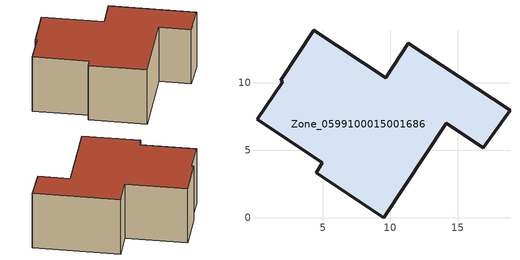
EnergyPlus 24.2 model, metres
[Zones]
Zone_0599100015001686
 floor ground (C_G): 9.64,10.37 11.34,12.95 18.88,7.97 16.9,5.18 14.16,7 9.52,0 4.5,3.33 4.96,4.08 0.11,7.29 2.02,10.09 1.86,10.19 4.31,13.9 z1.32
 wall outside (C_F): 16.9,5.18 18.88,7.97 11.34,12.95 9.64,10.37 4.31,13.9 1.86,10.19 2.02,10.09 0.11,7.29 4.96,4.08 4.5,3.33 9.52,0 14.16,7 16.9,5.18 z1.32:7.71
 roof outside (C_R): 2.02,10.09 0.11,7.29 4.96,4.08 4.5,3.33 9.52,0 14.16,7 16.9,5.18 18.88,7.97 11.34,12.95 9.64,10.37 4.31,13.9 1.86,10.19 z7.71
[BUILDING]
Pand.0599100015001686: North Axis=0; Terrain=City; Loads Convergence Tolerance Value=0.04; Temperature Convergence Tolerance Value=0.4; Solar Distribution=FullExterior; Maximum Number of Warmup Days=25; Minimum Number of Warmup Days=1
[Site:Location]
Rotterdam.The.Hague.AP_ZH_NLD Design_Conditions: Latitude=51.96; Longitude=4.45; Time Zone=1; Elevation=-4.5
[SITE:GROUNDTEMPERATURE:BUILDINGSURFACE]
18, 18, 18, 18, 18, 18, 18, 18, 18, 18, 18, 18
[MATERIAL] Thermal Absorptance=0.9; Solar Absorptance=0.7; Visible Absorptance=0.7
Name | Roughness | Thickness | Conductivity | Density | Specific Heat
G.D.1992-2005 | MediumSmooth | 0.15 | 0.06 | 540 | 1210
F.D.1992-2005 | Rough | 0.3 | 0.12 | 1920 | 840
R.D.1992-2005 | MediumRough | 0.2 | 0.08 | 1500 | 1000
[CONSTRUCTION]
C_G: G.D.1992-2005
C_F: F.D.1992-2005
C_R: R.D.1992-2005
[ZONE]
Zone_0599100015001686: Type=1; Multiplier=1; Ceiling Height=Autocalculate; Volume=Autocalculate; Floor Area=autocalculate; Part of Total Floor Area=Yes
[ZONEINFILTRATION:DESIGNFLOWRATE]
Infil_Zone_0599100015001686: Zone or ZoneList or Space or SpaceList=Zone_0599100015001686; Schedule=AlwaysOn; Design Flow Rate Calculation Method=Flow/Area; Flow Rate per Floor Area=0.0021; Constant Term Coefficient=1; Temperature Term Coefficient=0; Velocity Term Coefficient=0; Velocity Squared Term Coefficient=0
[HVACTEMPLATE:ZONE:IDEALLOADSAIRSYSTEM]
Zone_0599100015001686: Maximum Heating Supply Air Temperature=50; Minimum Cooling Supply Air Temperature=13; Maximum Heating Supply Air Humidity Ratio=0.0156; Minimum Cooling Supply Air Humidity Ratio=0.0077; Heating Limit=NoLimit; Cooling Limit=NoLimit; Dehumidification Control Type=ConstantSensibleHeatRatio; Cooling Sensible Heat Ratio=0.7; Dehumidification Setpoint=60; Humidification Control Type=None; Humidification Setpoint=30; Outdoor Air Method=None; Outdoor Air Flow Rate per Person=0.00944; Outdoor Air Flow Rate per Zone Floor Area=0; Outdoor Air Flow Rate per Zone=0; Demand Controlled Ventilation Type=None; Outdoor Air Economizer Type=NoEconomizer; Heat Recovery Type=None; Sensible Heat Recovery Effectiveness=0.7; Latent Heat Recovery Effectiveness=0.65
[ZONECONTROL:THERMOSTAT]
ThermostatControl_Zone_0599100015001686: Zone or ZoneList=Zone_0599100015001686; Control Type Schedule=DualSetpointControlType; Control 1=Thermostat_Zone_0599100015001686; Temperature Difference Between Cutout And Setpoint=0
[THERMOSTATSETPOINT:DUALSETPOINT]
Thermostat_Zone_0599100015001686: Heating Setpoint Temperature Schedule=HeatingSetpoint_Zone_0599100015001686; Cooling Setpoint Temperature Schedule=CoolingSetpoint_Zone_0599100015001686
[SCHEDULE:COMPACT]
HeatingSetpoint_Zone_0599100015001686: Through: 12/31, For: AllDays, Until: 24:00, 21
CoolingSetpoint_Zone_0599100015001686: Through: 12/31, For: AllDays, Until: 24:00, 24
DualSetpointControlType: Through: 12/31, For: AllDays, Until: 24:00, 4
AlwaysOn: Through: 12/31, For: AllDays, Until: 24:00, 1
